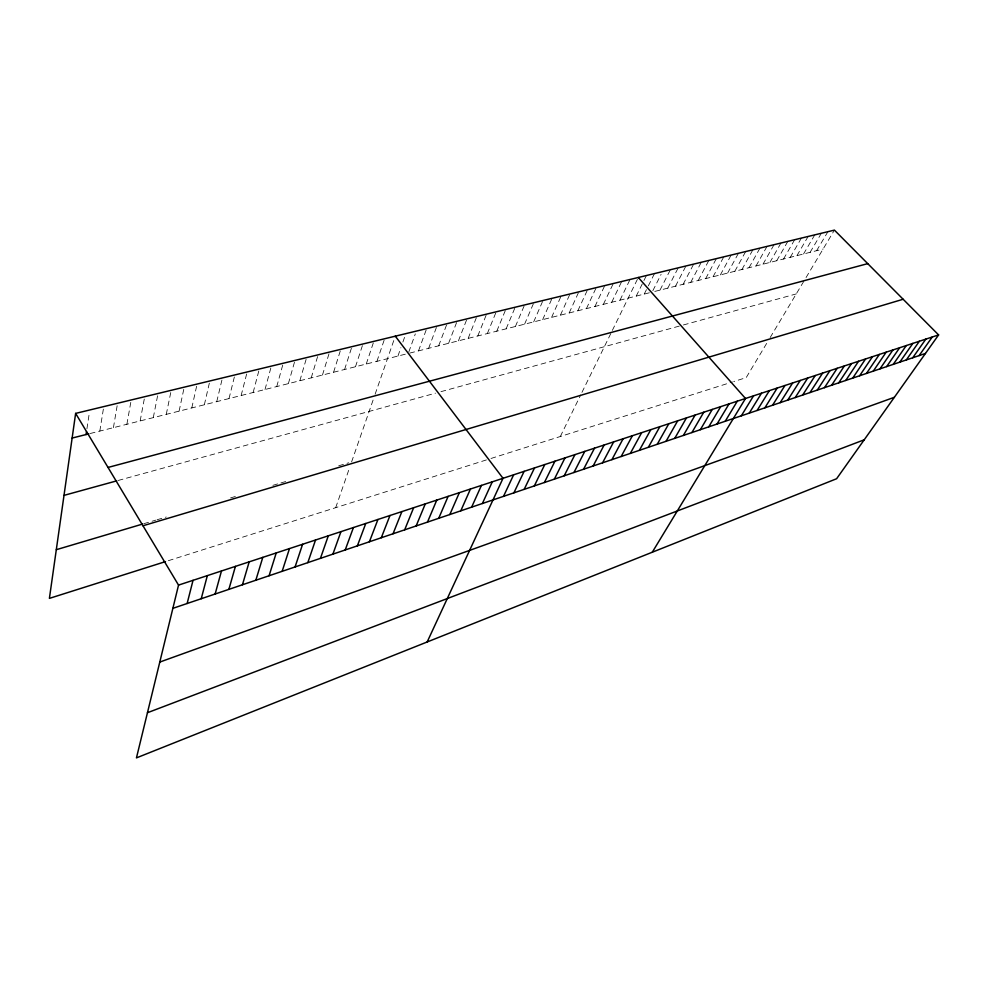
<?xml version="1.0" encoding="UTF-8"?>
<svg xmlns="http://www.w3.org/2000/svg" width="988" height="988" viewBox="0 0 988 988"><rect width="100%" height="100%" fill="white"/><g stroke="black" fill="none" stroke-linecap="round" stroke-linejoin="round"><path stroke-width="0.74" stroke-dasharray="4.94 3.71" d="M86.932 428.767L89.34 412.861M99.825 431.077L103.765 406.587M113.422 427.656L117.572 403.252M126.872 424.272L131.219 399.955M140.148 420.937L144.717 396.707M153.288 417.628L158.043 393.483M166.268 414.355L171.22 390.297M179.1 411.132L184.237 387.148M191.796 407.933L197.106 384.048M204.343 404.784L209.839 380.973M216.743 401.659L222.424 377.935M229.018 398.572L234.86 374.934M241.146 395.521L247.161 371.957M253.15 392.495L259.313 369.018M265.019 389.507L271.342 366.116M276.751 386.555L283.235 363.238M288.373 383.628L294.992 360.398M299.858 380.738L306.626 357.594M311.22 377.885L318.136 354.816M322.459 375.057L329.523 352.061M333.586 372.254L340.774 349.344M344.59 369.487L351.913 346.652M355.482 366.746L362.942 343.997M366.252 364.029L373.834 341.354M376.922 361.349L384.628 338.748M335.685 507.684L349.246 468.67M351.58 461.952L373.39 399.201M375.107 394.261L395.299 336.179M397.929 356.063L400.906 347.653M402.894 342.033L405.87 333.623M408.773 352.061L415.318 333.895M418.504 350.888L426.668 328.596M428.631 348.332L436.906 326.126M438.66 345.812L447.045 323.681M448.589 343.305L457.086 321.261M458.42 340.835L467.015 318.852M468.151 338.39L476.846 316.481M477.784 335.957L486.578 314.135M487.331 333.561L496.211 311.8M496.779 331.178L505.757 309.503M506.14 328.831L515.205 307.219M515.403 326.497L524.554 304.959M524.579 324.188L533.816 302.723M533.668 321.903L542.992 300.5M542.671 319.63L552.07 298.314M551.588 317.383L561.073 296.141M560.418 315.16L569.977 293.992M569.174 312.961L578.807 291.855M577.832 310.788L587.551 289.743M586.427 308.627L596.209 287.656M594.937 306.478L604.779 285.581M603.359 304.353L613.289 283.531M611.708 302.254L621.699 281.494M619.982 300.179L630.048 279.481M560.307 436.511L580.697 394.928M581.957 392.372L611.004 333.141M612.35 330.387L638.31 277.48M636.247 296.079L646.424 275.516M644.238 294.066L647.659 287.236M648.338 285.878L654.476 273.577M652.846 290.719L661.083 274.38M660.009 290.102L670.358 269.736M667.789 288.15L678.2 267.847M675.496 286.199L685.956 265.97M683.14 284.285L693.662 264.117M690.711 282.37L701.282 262.277M698.232 280.481L708.841 260.449M705.679 278.604L716.337 258.634M713.052 276.751L723.772 256.843M720.375 274.911L731.132 255.065M727.625 273.083L738.444 253.299M734.825 271.268L745.681 251.545M741.963 269.477L752.856 249.816M749.028 267.699L759.97 248.099M756.042 265.933L767.021 246.395M763.008 264.179L774.024 244.703M769.899 262.45L780.952 243.023M776.741 260.721L787.831 241.368M783.521 259.017L794.661 239.726M790.252 257.325L801.416 238.083M796.933 255.645L808.135 236.465M803.553 253.978L814.779 234.86M810.111 252.323L821.374 233.267M816.619 250.693L827.919 231.686M766.651 343.416L746.199 377.614L733.701 381.566M770.158 337.55L803.763 281.358M806.047 277.554L834.415 230.118M168.343 560.702L488.233 459.346M490.999 458.469L732.441 381.973M143.779 523.702L155.758 520.145M157.067 519.762L166.28 517.02M230.587 497.903L236.157 496.248M272.898 485.33L279.592 483.342M280.913 482.947L286.199 481.378M338.711 465.78L348.727 462.804M118.152 480.477L435.523 393.162M440.969 391.656L680.485 325.768M683.4 324.966L796.254 293.918M90.192 433.51L405.315 354.198M409.724 353.087L649.524 292.744M654.772 291.423L823.09 249.062"/><path stroke-width="1.48" d="M75.631 413.392L178.532 585.106L136.455 757.882L836.601 478.735L938.6 334.92L834.415 230.118L75.631 413.392L49.4 598.382L165.502 561.604M86.067 434.547L86.499 431.657M187.14 603.495L193.031 580.339M201.231 598.728L207.344 575.621M215.137 594.023L221.473 570.978M228.87 589.367L235.416 566.383M242.443 584.773L249.186 561.851M255.83 580.24L262.796 557.38M269.069 575.757L276.22 552.959M282.148 571.323L289.484 548.587M295.066 566.951L302.587 544.277M307.824 562.629L315.53 540.016M320.433 558.356L328.312 535.805M332.894 554.144L340.946 531.643M345.207 549.97L353.432 527.543M357.372 545.845L365.758 523.479M369.401 541.77L377.947 519.466M381.294 537.744L389.988 515.501M393.039 533.767L401.881 511.586M404.66 529.84L413.639 507.721M416.146 525.949L425.272 503.892M427.495 522.096L436.758 500.113M438.721 518.305L448.12 496.371M449.824 514.538L459.346 492.679M460.791 510.821L470.449 489.023M471.647 507.14L481.428 485.404M482.391 503.51L492.283 481.835M427.174 641.965L503.016 478.303L395.299 336.179M503.51 496.359L513.637 474.808M513.896 492.839L524.134 471.35M524.171 489.356L534.52 467.929M534.335 485.911L544.796 464.545M544.4 482.514L554.947 461.211M554.354 479.143L565 457.901M564.197 475.808L574.942 454.628M573.942 472.511L584.785 451.38M583.575 469.238L594.517 448.182M593.121 466.015L604.15 445.008M602.569 462.816L613.672 441.871M611.905 459.642L623.107 438.771M621.156 456.518L632.431 435.696M630.319 453.418L641.669 432.658M639.384 450.343L650.808 429.656M648.35 447.305L659.861 426.668M657.23 444.291L668.814 423.729M666.035 441.315L677.682 420.802M674.742 438.363L686.45 417.924M683.363 435.449L695.144 415.059M691.896 432.559L703.74 412.231M700.344 429.694L712.262 409.427M708.717 426.865L720.697 406.648M717.004 424.05L729.045 403.907M725.217 421.271L737.307 401.177M652.278 552.218L745.495 398.485L638.31 277.48M741.333 415.812L753.535 395.842M749.25 413.132L761.501 393.212M757.092 410.477L769.393 390.618M764.86 407.846L777.21 388.037M772.554 405.241L784.954 385.493M780.187 402.659L792.635 382.974M787.732 400.103L800.231 380.466M795.216 397.571L807.764 377.984M802.639 395.052L815.224 375.539M809.987 392.569L822.609 373.106M817.274 390.099L829.932 370.685M824.486 387.654L837.194 368.302M831.637 385.234L844.382 365.931M838.726 382.825L851.508 363.584M845.753 380.454L858.56 361.262M852.718 378.095L865.562 358.965M859.622 375.761L872.503 356.68M866.464 373.439L879.369 354.42M873.244 371.142L886.187 352.173M879.975 368.87L892.942 349.95M886.631 366.61L899.636 347.751M893.238 364.374L906.268 345.565M899.796 362.151L912.85 343.392M906.292 359.953L919.371 341.255M912.727 357.767L925.83 339.119M919.112 355.606L932.24 337.019M147.447 712.731L864.216 439.796M159.784 662.071L894.362 397.287M172.875 608.336L925.447 353.457M178.532 585.106L938.6 334.92M142.976 525.764L903.143 299.253M56.304 549.699L142.433 524.109M64.01 495.371L116.732 480.86M108.025 467.448L867.736 263.635M72.136 438.055L88.809 433.856"/></g></svg>
